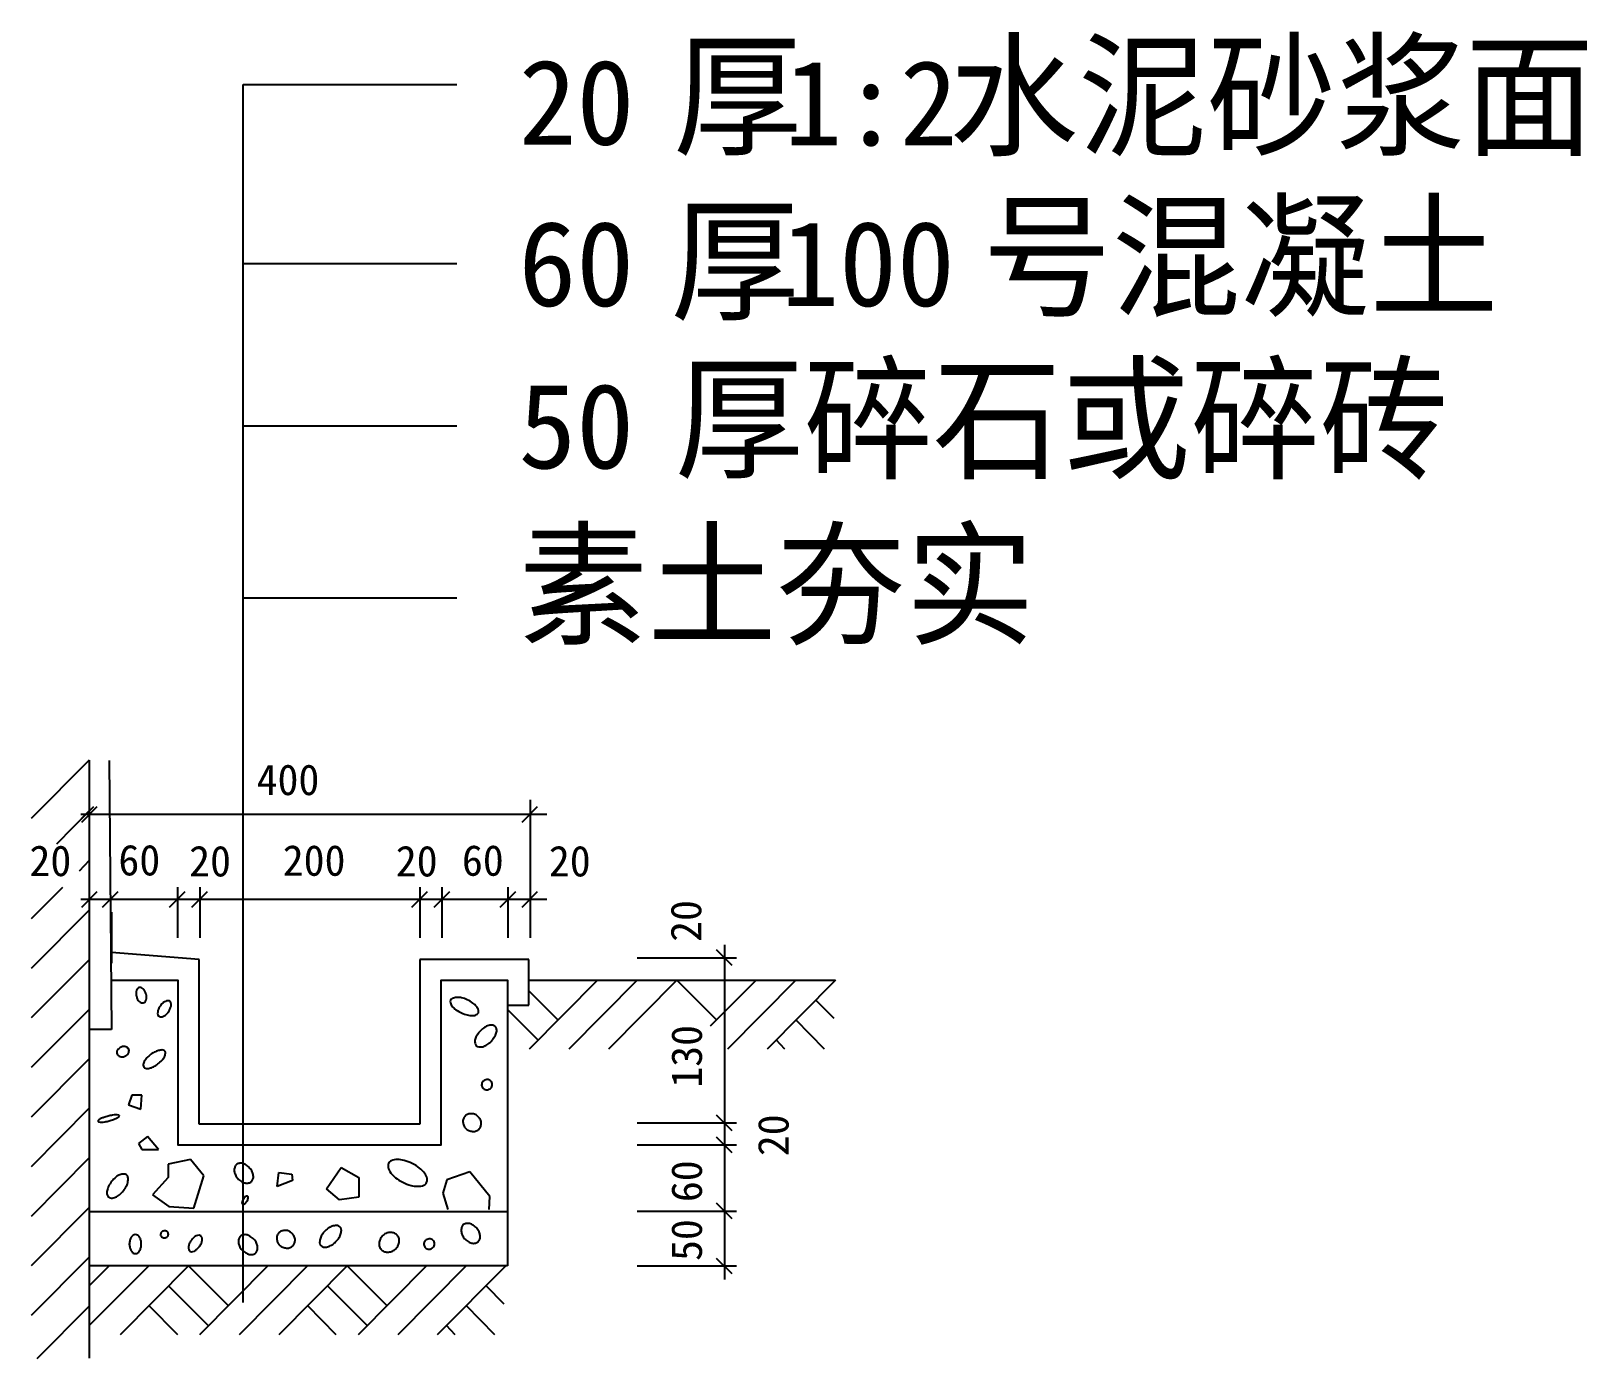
# Model space of a CAD drawing. Header units: metres. Extents: x 173.3 to 220.4, y 265.5 to 305.7.
import ezdxf

# ---------------------------------------------------------------- set-up
doc = ezdxf.new("R2010")
doc.units = ezdxf.units.M

msp = doc.modelspace()

# ---------------------------------------------------------------- linework, layer by layer
for p, q in [((179.76, 283.63), (179.76, 304.07)), ((179.76, 304.07), (186.23, 304.07)), ((179.76, 298.66), (186.23, 298.66)), ((179.76, 293.75), (186.23, 293.75)), ((179.76, 288.55), (186.23, 288.55)), ((175.11, 283.64), (173.35, 281.87)), ((175.71, 283.63), (175.78, 275.49)), ((179.76, 267.23), (179.76, 283.63)), ((188.44, 282.44), (188.44, 278.26)), ((175.11, 282.1), (174.12, 281.1)), ((174.85, 282), (188.95, 282)), ((175.11, 280.6), (174.8, 280.28)), ((174.3, 279.79), (173.35, 278.84)), ((177.78, 279.8), (177.78, 278.26)), ((178.45, 279.8), (178.45, 278.26)), ((185.11, 279.8), (185.11, 278.26)), ((185.77, 279.8), (185.77, 278.26)), ((187.77, 279.8), (187.77, 278.26)), ((175.11, 279.1), (173.35, 277.34)), ((174.85, 279.43), (188.95, 279.43)), ((175.78, 279.04), (175.78, 277.5)), ((178.43, 277.61), (175.78, 277.82)), ((191.68, 277.66), (194.68, 277.66)), ((194.32, 278.05), (194.32, 267.93)), ((175.11, 277.6), (173.35, 275.84)), ((178.43, 272.63), (178.43, 277.61)), ((185.11, 277.61), (185.11, 272.63)), ((188.4, 277.61), (185.11, 277.61)), ((188.4, 276.23), (188.4, 277.61)), ((190.48, 276.98), (188.41, 274.9)), ((191.68, 276.98), (189.61, 274.9)), ((192.88, 276.98), (190.81, 274.9)), ((191.42, 276.98), (194.42, 276.98)), ((194.08, 275.78), (192.88, 276.98)), ((195.28, 276.98), (193.89, 275.59)), ((196.48, 276.98), (194.41, 274.9)), ((197.68, 276.98), (195.61, 274.9)), ((187.76, 276.23), (188.4, 276.23)), ((189.28, 275.78), (188.4, 276.66)), ((197.64, 275.82), (197.08, 276.38)), ((175.11, 276.1), (173.35, 274.34)), ((188.68, 275.18), (187.76, 276.1)), ((197.35, 274.9), (196.48, 275.78)), ((175.78, 275.49), (175.11, 275.49)), ((196.15, 274.9), (195.88, 275.18)), ((175.11, 274.6), (173.35, 272.84)), ((176.4, 273.51), (176.3, 273.21)), ((176.7, 273.51), (176.4, 273.51)), ((176.67, 273.08), (176.7, 273.51)), ((175.11, 273.11), (173.35, 271.34)), ((176.3, 273.21), (176.67, 273.08)), ((185.11, 272.63), (178.43, 272.63)), ((191.68, 272.67), (194.68, 272.67)), ((176.87, 272.26), (176.6, 272.04)), ((176.6, 272.04), (176.7, 271.86)), ((177.2, 271.86), (176.87, 272.26)), ((191.68, 272), (194.68, 272)), ((175.11, 271.61), (173.35, 269.84)), ((176.7, 271.86), (177.2, 271.86)), ((178.17, 271.56), (177.5, 271.42)), ((178.57, 271.07), (178.17, 271.56)), ((177.5, 271.42), (177.5, 271.02)), ((178.27, 270.09), (178.57, 271.07)), ((180.79, 270.74), (180.84, 271.17)), ((180.84, 271.17), (181.24, 271.12)), ((181.24, 271.12), (181.26, 270.92)), ((182.28, 270.67), (182.73, 271.32)), ((182.73, 271.32), (183.26, 271.02)), ((186.62, 271.19), (185.92, 270.94)), ((187.22, 270.44), (186.62, 271.19)), ((177.5, 271.02), (177.02, 270.49)), ((181.26, 270.92), (180.79, 270.74)), ((182.68, 270.34), (182.28, 270.67)), ((183.26, 271.02), (183.26, 270.42)), ((185.92, 270.94), (185.8, 270.54)), ((175.11, 270.11), (173.35, 268.34)), ((177.02, 270.49), (177.52, 270.14)), ((177.52, 270.14), (178.27, 270.09)), ((183.26, 270.42), (182.68, 270.34)), ((185.8, 270.54), (185.95, 270.05)), ((187.2, 270.05), (187.22, 270.44)), ((191.68, 270), (194.68, 270)), ((175.11, 268.61), (173.35, 266.84)), ((176.91, 268.34), (175.11, 266.54)), ((175.71, 268.34), (175.11, 267.74)), ((178.11, 268.34), (176.04, 266.26)), ((179.31, 267.14), (178.11, 268.34)), ((180.51, 268.34), (178.44, 266.26)), ((181.71, 268.34), (179.64, 266.26)), ((182.91, 268.34), (180.84, 266.26)), ((184.11, 267.14), (182.91, 268.34)), ((185.31, 268.34), (183.24, 266.26)), ((186.51, 268.34), (184.44, 266.26)), ((187.71, 268.34), (185.63, 266.26)), ((191.68, 268.34), (194.68, 268.34)), ((178.71, 266.54), (177.51, 267.74)), ((183.51, 266.54), (182.31, 267.74)), ((187.66, 267.18), (187.11, 267.74)), ((175.11, 267.12), (173.52, 265.53)), ((177.79, 266.26), (176.91, 267.14)), ((182.58, 266.26), (181.71, 267.14)), ((187.38, 266.26), (186.51, 267.14)), ((186.18, 266.26), (185.91, 266.54))]:
    msp.add_line(p, q)
for points in [[(175.11, 283.64), (175.11, 265.55)], [(174.77, 281.76), (175.25, 282.23)], [(174.88, 281.76), (175.35, 282.23)], [(188.2, 281.76), (188.67, 282.23)], [(174.88, 279.19), (175.35, 279.66)], [(175.51, 279.19), (175.98, 279.66)], [(177.54, 279.19), (178.01, 279.66)], [(178.21, 279.19), (178.68, 279.66)], [(184.87, 279.19), (185.34, 279.66)], [(185.54, 279.19), (186.01, 279.66)], [(187.54, 279.19), (188.01, 279.66)], [(188.2, 279.19), (188.67, 279.66)], [(194.55, 277.43), (194.08, 277.9)], [(175.78, 276.98), (177.79, 276.98), (177.79, 272), (178.54, 272), (185.11, 272)], [(185.11, 272), (185.75, 272), (185.75, 276.98), (187.76, 276.98), (187.76, 268.34)], [(188.4, 276.98), (197.68, 276.98)], [(194.55, 272.43), (194.08, 272.9)], [(194.55, 271.76), (194.08, 272.24)], [(194.55, 269.77), (194.08, 270.24)], [(187.76, 269.98), (175.11, 269.98)], [(187.71, 268.34), (175.11, 268.34)], [(187.76, 268.34), (187.71, 268.34)], [(194.55, 268.1), (194.08, 268.57)]]:
    msp.add_lwpolyline(points)
for points in [[(176.83, 276.56, 0.06), (176.79, 276.65, 0.08), (176.74, 276.72, 0.11), (176.68, 276.76, 0.15), (176.62, 276.76, 0.15), (176.58, 276.73, 0.11), (176.54, 276.67, 0.08), (176.53, 276.59, 0.06), (176.54, 276.49, 0.06), (176.57, 276.4, 0.08), (176.62, 276.34, 0.11), (176.69, 276.3, 0.15), (176.74, 276.3, 0.15), (176.79, 276.32, 0.11), (176.83, 276.39, 0.08), (176.84, 276.47, 0.06), (176.83, 276.56, 0.06)], [(177.26, 276.21, 0.06), (177.2, 276.11, 0.07), (177.18, 276.02, 0.11), (177.18, 275.93, 0.16), (177.22, 275.89, 0.16), (177.27, 275.87, 0.11), (177.35, 275.89, 0.07), (177.43, 275.94, 0.06), (177.51, 276.03, 0.06), (177.56, 276.13, 0.07), (177.59, 276.22, 0.11), (177.58, 276.3, 0.16), (177.55, 276.35, 0.16), (177.49, 276.36, 0.11), (177.41, 276.34, 0.07), (177.33, 276.29, 0.06), (177.26, 276.21, 0.06)], [(186.54, 276.39, 0.05), (186.37, 276.45, 0.06), (186.22, 276.46, 0.1), (186.09, 276.43, 0.18), (186.03, 276.38, 0.18), (186.03, 276.3, 0.1), (186.09, 276.18, 0.06), (186.2, 276.09, 0.05), (186.37, 275.99, 0.05), (186.54, 275.93, 0.06), (186.69, 275.91, 0.1), (186.82, 275.94, 0.18), (186.88, 276, 0.18), (186.88, 276.07, 0.1), (186.82, 276.19, 0.06), (186.71, 276.29, 0.05), (186.54, 276.39, 0.05)], [(186.94, 275.45, 0.06), (186.84, 275.32, 0.07), (186.78, 275.2, 0.11), (186.78, 275.08, 0.16), (186.81, 275, 0.16), (186.89, 274.97, 0.11), (187.01, 274.97, 0.07), (187.13, 275.03, 0.06), (187.26, 275.13, 0.06), (187.36, 275.26, 0.07), (187.42, 275.38, 0.11), (187.43, 275.5, 0.16), (187.39, 275.58, 0.16), (187.31, 275.62, 0.11), (187.19, 275.61, 0.07), (187.07, 275.56, 0.06), (186.94, 275.45, 0.06)], [(176.07, 274.96, 0.08), (176.01, 274.92, 0.09), (175.96, 274.87, 0.1), (175.94, 274.81, 0.12), (175.95, 274.75, 0.12), (175.98, 274.7, 0.1), (176.04, 274.67, 0.09), (176.11, 274.66, 0.08), (176.18, 274.68, 0.08), (176.25, 274.71, 0.09), (176.29, 274.76, 0.1), (176.31, 274.83, 0.12), (176.31, 274.89, 0.12), (176.27, 274.93, 0.1), (176.21, 274.97, 0.09), (176.15, 274.98, 0.08), (176.07, 274.96, 0.08)], [(176.97, 274.74, 0.05), (176.85, 274.63, 0.06), (176.77, 274.52, 0.1), (176.74, 274.41, 0.19), (176.76, 274.35, 0.19), (176.81, 274.32, 0.1), (176.93, 274.32, 0.06), (177.05, 274.36, 0.05), (177.18, 274.45, 0.05), (177.31, 274.56, 0.06), (177.38, 274.66, 0.1), (177.41, 274.77, 0.19), (177.4, 274.83, 0.19), (177.34, 274.87, 0.1), (177.23, 274.86, 0.06), (177.11, 274.82, 0.05), (176.97, 274.74, 0.05)], [(187.05, 273.95, 0.09), (187, 273.9, 0.1), (186.98, 273.84, 0.1), (186.98, 273.78, 0.1), (187, 273.73, 0.1), (187.05, 273.69, 0.1), (187.11, 273.67, 0.1), (187.17, 273.67, 0.09), (187.23, 273.7, 0.09), (187.27, 273.74, 0.1), (187.29, 273.8, 0.1), (187.29, 273.86, 0.1), (187.27, 273.92, 0.1), (187.22, 273.96, 0.1), (187.17, 273.98, 0.1), (187.1, 273.97, 0.09), (187.05, 273.95, 0.09)], [(186.83, 272.89, 0.09), (186.73, 272.94, 0.09), (186.62, 272.94, 0.1), (186.52, 272.91, 0.11), (186.45, 272.84, 0.11), (186.41, 272.74, 0.1), (186.42, 272.64, 0.09), (186.46, 272.54, 0.09), (186.54, 272.46, 0.09), (186.65, 272.42, 0.09), (186.76, 272.41, 0.1), (186.86, 272.45, 0.11), (186.93, 272.52, 0.11), (186.96, 272.61, 0.1), (186.96, 272.71, 0.09), (186.91, 272.81, 0.09), (186.83, 272.89, 0.09)], [(175.68, 272.87, 0.02), (175.55, 272.83, 0.03), (175.46, 272.8, 0.07), (175.38, 272.74, 0.28), (175.38, 272.72, 0.28), (175.39, 272.7, 0.07), (175.48, 272.69, 0.03), (175.58, 272.7, 0.02), (175.71, 272.73, 0.02), (175.84, 272.77, 0.03), (175.93, 272.81, 0.07), (176.01, 272.86, 0.28), (176.02, 272.88, 0.28), (176, 272.9, 0.07), (175.91, 272.91, 0.03), (175.81, 272.9, 0.02), (175.68, 272.87, 0.02)], [(184.59, 270.87, 0.05), (184.84, 270.77, 0.06), (185.04, 270.75, 0.1), (185.23, 270.78, 0.18), (185.31, 270.86, 0.18), (185.33, 270.98, 0.1), (185.25, 271.15, 0.06), (185.1, 271.3, 0.05), (184.88, 271.44, 0.05), (184.63, 271.53, 0.06), (184.43, 271.56, 0.1), (184.24, 271.52, 0.18), (184.16, 271.44, 0.18), (184.15, 271.33, 0.1), (184.23, 271.15, 0.06), (184.37, 271.01, 0.05), (184.59, 270.87, 0.05)], [(175.79, 270.9, 0.05), (175.69, 270.75, 0.07), (175.65, 270.62, 0.11), (175.65, 270.49, 0.17), (175.7, 270.42, 0.17), (175.77, 270.39, 0.11), (175.9, 270.42, 0.07), (176.02, 270.49, 0.05), (176.14, 270.62, 0.05), (176.24, 270.76, 0.07), (176.28, 270.9, 0.11), (176.28, 271.03, 0.17), (176.23, 271.1, 0.17), (176.16, 271.12, 0.11), (176.03, 271.1, 0.07), (175.91, 271.03, 0.05), (175.79, 270.9, 0.05)], [(179.6, 270.98, 0.07), (179.71, 270.89, 0.08), (179.82, 270.85, 0.11), (179.93, 270.85, 0.13), (180.01, 270.89, 0.13), (180.06, 270.96, 0.11), (180.07, 271.08, 0.08), (180.04, 271.19, 0.07), (179.96, 271.3, 0.07), (179.86, 271.39, 0.08), (179.75, 271.44, 0.11), (179.64, 271.44, 0.13), (179.55, 271.4, 0.13), (179.51, 271.32, 0.11), (179.49, 271.21, 0.08), (179.53, 271.1, 0.07), (179.6, 270.98, 0.07)], [(179.77, 270.36, 0.05), (179.74, 270.31, 0.06), (179.73, 270.27, 0.1), (179.73, 270.23, 0.18), (179.74, 270.21, 0.18), (179.77, 270.21, 0.1), (179.8, 270.22, 0.06), (179.84, 270.25, 0.05), (179.87, 270.29, 0.05), (179.9, 270.34, 0.06), (179.91, 270.39, 0.1), (179.91, 270.43, 0.18), (179.9, 270.44, 0.18), (179.88, 270.45, 0.1), (179.84, 270.44, 0.06), (179.8, 270.41, 0.05), (179.77, 270.36, 0.05)], [(176.68, 269, 0.06), (176.67, 269.12, 0.08), (176.63, 269.21, 0.11), (176.57, 269.27, 0.15), (176.5, 269.29, 0.15), (176.44, 269.27, 0.11), (176.38, 269.21, 0.08), (176.34, 269.12, 0.06), (176.32, 269, 0.06), (176.34, 268.89, 0.08), (176.38, 268.8, 0.11), (176.44, 268.73, 0.15), (176.5, 268.72, 0.15), (176.57, 268.73, 0.11), (176.63, 268.8, 0.08), (176.67, 268.89, 0.06), (176.68, 269, 0.06)], [(177.37, 269.4, 0.09), (177.32, 269.39, 0.09), (177.29, 269.36, 0.1), (177.27, 269.32, 0.11), (177.26, 269.28, 0.11), (177.28, 269.24, 0.1), (177.31, 269.21, 0.09), (177.35, 269.19, 0.09), (177.4, 269.19, 0.09), (177.45, 269.21, 0.09), (177.48, 269.23, 0.1), (177.5, 269.27, 0.11), (177.5, 269.32, 0.11), (177.49, 269.36, 0.1), (177.45, 269.39, 0.09), (177.41, 269.4, 0.09), (177.37, 269.4, 0.09)], [(178.19, 269.11, 0.06), (178.13, 269.01, 0.07), (178.11, 268.92, 0.11), (178.12, 268.84, 0.16), (178.15, 268.79, 0.16), (178.2, 268.77, 0.11), (178.29, 268.79, 0.07), (178.36, 268.85, 0.06), (178.44, 268.93, 0.06), (178.5, 269.03, 0.07), (178.52, 269.12, 0.11), (178.51, 269.21, 0.16), (178.48, 269.25, 0.16), (178.43, 269.27, 0.11), (178.34, 269.25, 0.07), (178.27, 269.2, 0.06), (178.19, 269.11, 0.06)], [(179.73, 268.82, 0.07), (179.84, 268.74, 0.08), (179.95, 268.69, 0.11), (180.06, 268.69, 0.13), (180.14, 268.73, 0.13), (180.19, 268.81, 0.11), (180.2, 268.92, 0.08), (180.17, 269.03, 0.07), (180.09, 269.15, 0.07), (179.98, 269.23, 0.08), (179.88, 269.28, 0.11), (179.76, 269.28, 0.13), (179.68, 269.24, 0.13), (179.63, 269.16, 0.11), (179.62, 269.05, 0.08), (179.65, 268.94, 0.07), (179.73, 268.82, 0.07)], [(181.2, 269.36, 0.09), (181.1, 269.41, 0.09), (180.99, 269.41, 0.1), (180.89, 269.38, 0.11), (180.82, 269.31, 0.11), (180.78, 269.21, 0.1), (180.79, 269.11, 0.09), (180.83, 269.01, 0.09), (180.91, 268.93, 0.09), (181.02, 268.89, 0.09), (181.13, 268.88, 0.1), (181.23, 268.92, 0.11), (181.3, 268.99, 0.11), (181.33, 269.08, 0.1), (181.33, 269.18, 0.09), (181.28, 269.28, 0.09), (181.2, 269.36, 0.09)], [(182.24, 269.4, 0.06), (182.14, 269.27, 0.07), (182.09, 269.15, 0.11), (182.08, 269.02, 0.16), (182.12, 268.95, 0.16), (182.19, 268.91, 0.11), (182.31, 268.92, 0.07), (182.44, 268.97, 0.06), (182.56, 269.07, 0.06), (182.67, 269.2, 0.07), (182.72, 269.32, 0.11), (182.73, 269.45, 0.16), (182.69, 269.52, 0.16), (182.62, 269.56, 0.11), (182.49, 269.55, 0.07), (182.37, 269.5, 0.06), (182.24, 269.4, 0.06)], [(184, 269.27, 0.09), (183.92, 269.17, 0.09), (183.88, 269.06, 0.1), (183.88, 268.95, 0.11), (183.93, 268.85, 0.11), (184.02, 268.78, 0.1), (184.13, 268.76, 0.09), (184.25, 268.78, 0.09), (184.36, 268.84, 0.09), (184.44, 268.94, 0.09), (184.48, 269.05, 0.1), (184.48, 269.17, 0.11), (184.43, 269.26, 0.11), (184.34, 269.33, 0.1), (184.23, 269.35, 0.09), (184.11, 269.34, 0.09), (184, 269.27, 0.09)], [(185.3, 269.13, 0.09), (185.26, 269.08, 0.1), (185.23, 269.02, 0.1), (185.24, 268.96, 0.1), (185.26, 268.91, 0.1), (185.3, 268.87, 0.1), (185.36, 268.85, 0.1), (185.42, 268.85, 0.09), (185.48, 268.88, 0.09), (185.52, 268.92, 0.1), (185.55, 268.98, 0.1), (185.55, 269.04, 0.1), (185.52, 269.1, 0.1), (185.48, 269.14, 0.1), (185.42, 269.16, 0.1), (185.36, 269.15, 0.09), (185.3, 269.13, 0.09)], [(186.46, 269.16, 0.07), (186.57, 269.08, 0.08), (186.68, 269.03, 0.11), (186.79, 269.03, 0.13), (186.87, 269.07, 0.13), (186.92, 269.15, 0.11), (186.93, 269.26, 0.08), (186.9, 269.37, 0.07), (186.82, 269.49, 0.07), (186.72, 269.57, 0.08), (186.61, 269.62, 0.11), (186.5, 269.62, 0.13), (186.41, 269.58, 0.13), (186.37, 269.5, 0.11), (186.36, 269.39, 0.08), (186.39, 269.28, 0.07), (186.46, 269.16, 0.07)]]:
    msp.add_lwpolyline(points, format="xyb")

# ---------------------------------------------------------------- texts
for s, height, p in [('厚', 3, (192.77, 302.23)), ('水泥砂浆面', 3, (201.12, 302.23)), ('20', 2.57, (188.1, 302.25)), ('1:2', 2.57, (196.13, 302.23)), ('号混凝土', 3, (202.13, 297.37)), ('厚', 3, (192.69, 297.24)), ('60', 2.57, (188.09, 297.37)), ('100', 2.57, (196.04, 297.37)), ('厚碎石或碎砖', 3, (192.82, 292.46)), ('50', 2.57, (188.09, 292.46)), ('素土夯实', 3, (188.1, 287.44)), ('400', 0.93, (180.17, 282.58)), ('20', 0.93, (173.3, 280.13)), ('60  ', 0.93, (175.99, 280.15)), ('20 ', 0.93, (178.13, 280.12)), ('200', 0.93, (180.96, 280.14)), ('20 ', 0.93, (184.38, 280.12)), ('60', 0.93, (186.38, 280.14)), ('20 ', 0.93, (189.01, 280.12))]:
    msp.add_text(s, height=height).set_placement(p)
for s, p in [('20', (193.62, 278.14)), ('130', (193.64, 273.73)), ('20', (196.26, 271.66)), ('60', (193.64, 270.27)), ('50 ', (193.64, 268.49))]:
    msp.add_text(s, height=0.93, rotation=90).set_placement(p)

doc.saveas('drawing.dxf')
